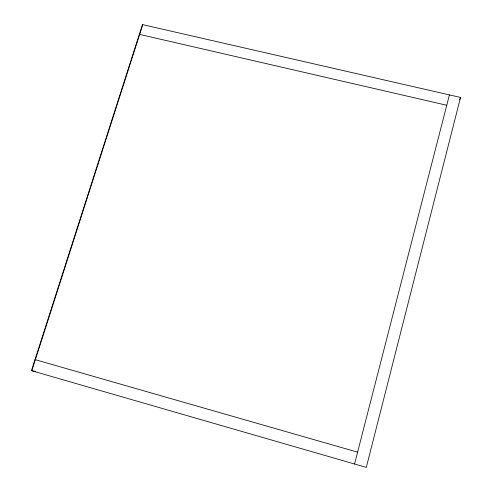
<?xml version="1.0" encoding="UTF-8"?>
<svg xmlns="http://www.w3.org/2000/svg" width="492" height="492" viewBox="0 0 492 492"><rect width="100%" height="100%" fill="white"/><g stroke="black" fill="none" stroke-linecap="round" stroke-linejoin="round"><path stroke-width="0.74" d="M460.537 97.447L366.294 467.4L31.463 370.661L142.459 24.6L460.537 97.447L459.669 99.581M354.548 464.005L449.417 94.901M31.814 370.765L142.791 24.68M31.463 370.661L35.233 371.312M139.334 34.342L446.754 105.257M35.012 359.597L357.592 452.166"/></g></svg>
